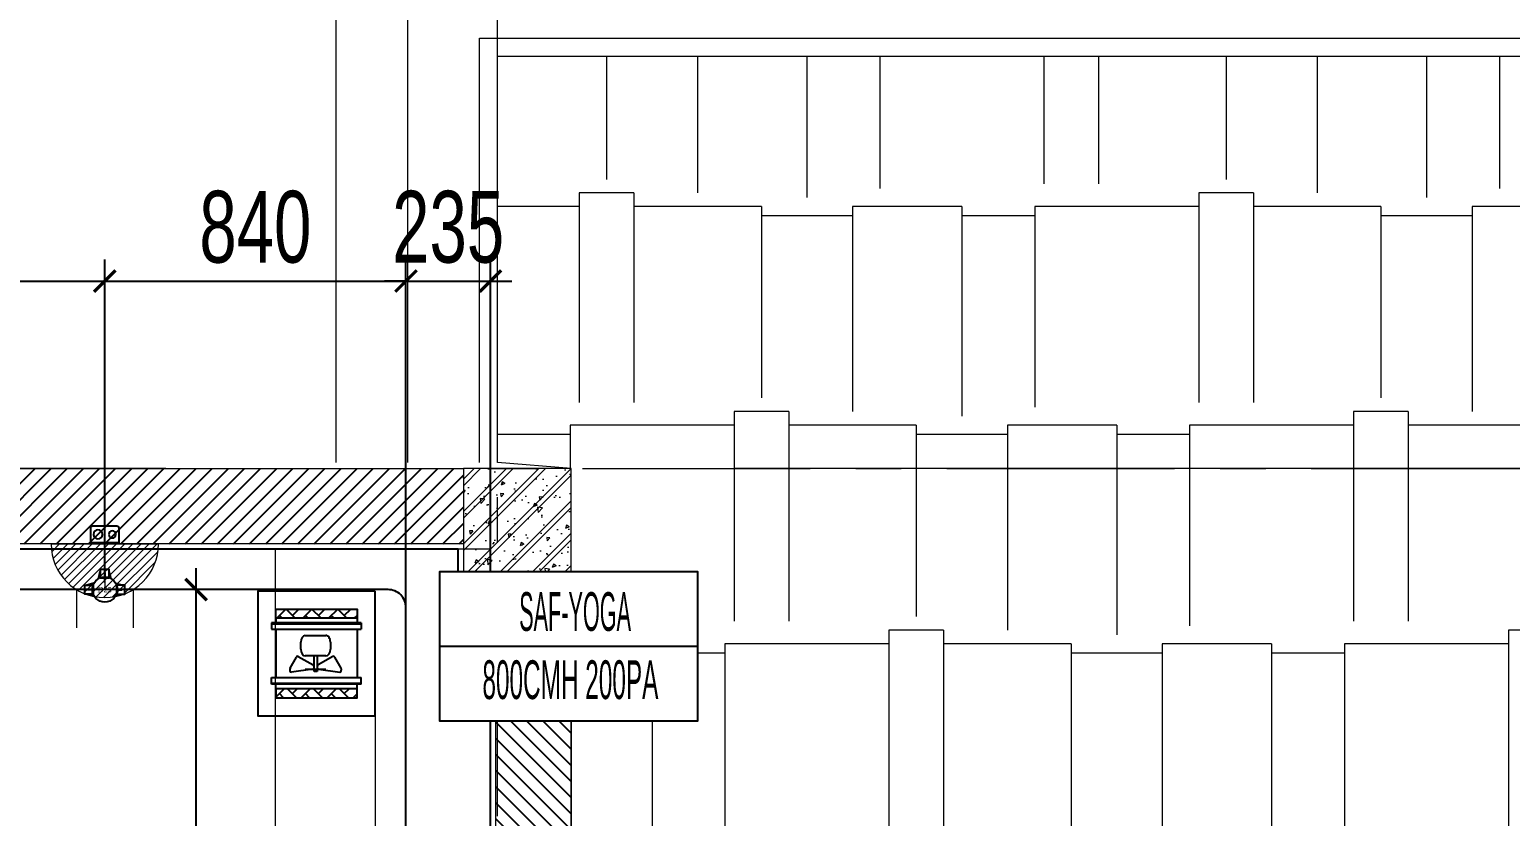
# Model space of a CAD drawing. Header units: millimetres. Extents: x -343543 to 400519, y -115663 to 104219.
# Drawn here: x 30095 to 34224, y -31570 to -29376 of the extents above; entities that cross this region are included whole.
import ezdxf
from ezdxf.enums import TextEntityAlignment as Align
from ezdxf.xclip import XClip

# ---------------------------------------------------------------- set-up
doc = ezdxf.new("R2010")
doc.units = ezdxf.units.MM
doc.header["$XCLIPFRAME"] = 0
doc.linetypes.add('XREF MAT BANG TUONG XAY$0$01.Xref _MB T2-Mai$0$HIDDEN', pattern=[9.525, 6.35, -3.175])
doc.linetypes.add('XREF MAT BANG TUONG XAY$0$CENTER', pattern=[50.8, 31.75, -6.35, 6.35, -6.35])
doc.layers.get('0').update_dxf_attribs({"color": 231, "lineweight": 0})
doc.layers.get('DefPoints').update_dxf_attribs({"color": 191})
for name, color, linetype, lineweight in [('1-INNO-E-Socket', 4, 'Continuous', 5), ('A-PATT', 252, 'Continuous', 9), ('A-SYMBOLS', 10, 'Continuous', 13), ('E - EQ', 10, 'Continuous', 25), ('SME-E-COND-POW', 131, 'Continuous', 18), ('SME-E-POW-DIM', 135, 'Continuous', 18), ('TEXT DIEN', 3, 'Continuous', 18), ('XREF MAT BANG TUONG XAY$0$01.Xref _MB T2-Mai$0$$0$A-FNSH', 8, 'Continuous', 9), ('XREF MAT BANG TUONG XAY$0$01.Xref _MB T2-Mai$0$$0$A-PATT', 8, 'Continuous', 9), ('XREF MAT BANG TUONG XAY$0$01.Xref _MB T2-Mai$0$A-HIDD', 8, 'XREF MAT BANG TUONG XAY$0$01.Xref _MB T2-Mai$0$HIDDEN', 9), ('XREF MAT BANG TUONG XAY$0$A-GRID', 8, 'XREF MAT BANG TUONG XAY$0$CENTER', 15), ('XREF MAT BANG TUONG XAY$0$A-WALL-INT', 8, 'Continuous', 9), ('XREF MAT BANG TUONG XAY$0$xref_IKIGAI_Cot$0$A-FNSH', 8, 'Continuous', 9), ('XREF MAT BANG TUONG XAY$0$xref_IKIGAI_Cot$0$A-PATT', 8, 'Continuous', 5)]:
    doc.layers.add(name, color=color, linetype=linetype, lineweight=lineweight)
for name, color, linetype in [('AC - Text Fan', 3, 'Continuous'), ('E-WIRE', 5, 'Continuous'), ('Gen Điện', 6, 'Continuous'), ('INNO-THIET BI THONG GIO', 2, 'Continuous'), ('XREF MAT BANG TUONG XAY$0$A-FNSH', 8, 'Continuous'), ('XREF MAT BANG TUONG XAY$0$A-FURN', 8, 'Continuous'), ('XREF MAT BANG TUONG XAY$0$A-PATT', 8, 'Continuous'), ('đế âm', 1, 'Continuous'), ('ống ghen', 6, 'Continuous')]:
    doc.layers.add(name, color=color, linetype=linetype)
doc.styles.add('ROMANS1', font='vntimeh.shx', dxfattribs={"width": 0.8, "bigfont": 'bigfont.shx'})
doc.styles.add('SM-DIMTEXT', font='SME.shx', dxfattribs={"width": 0.7})
doc.styles.add('T_VnArial H', font='Vharial_0.ttf')
doc.dimstyles.new('SDIM-100', dxfattribs={"dimscale": 100, "dimtxt": 2, "dimasz": 0.6, "dimexe": 0.6, "dimexo": 0.2, "dimgap": 0.5, "dimtad": 1, "dimdec": 0, "dimzin": 12, "dimtxsty": 'SM-DIMTEXT', "dimblk": 'ARCHTICK', "dimblk1": 'ARCHTICK', "dimblk2": 'ARCHTICK', "dimcen": 0.12, "dimdle": 0.6, "dimclrd": 7, "dimclre": 8, "dimadec": 0, "dimazin": 3, "dimtfac": 2, "dimtix": 1, "dimtmove": 1, "dimatfit": 3, "dimfxl": 1, "dimtzin": 0, "dimarcsym": 1})
pattern_1 = [(45, (4, 0), (1e-14, 143.6841), [304.8, -101.6]), (135, (75.84, 71.84), (1e-14, 143.6841), [304.8, -101.6])]

# ---------------------------------------------------------------- blocks, each defined once
blk = doc.blocks.new('XREF MAT BANG TUONG XAY$0$xref_IKIGAI_Cot')
at = {"layer": 'XREF MAT BANG TUONG XAY$0$xref_IKIGAI_Cot$0$A-PATT'}
h = blk.add_hatch(dxfattribs=at)
h.set_pattern_fill('BT-01', color=8, scale=15, angle=-179.9999, pattern_type=2)
h.set_pattern_definition([(230, (31525, -30680), (-107.59, 9.413), [11.25, -123.75]), (175, (31525, -30680), (20.813, -112.83), [9, -99]), (280.45, (31516.04, -30679.21), (-86.776, -103.416), [9.56, -105.17]), (226.184, (31525, -30710), (-160.086, 24.83), [16.875, -185.625]), (276.636, (31511.66, -30707.93), (-140.2, -146.12), [14.34, -157.757]), (171.184, (31525, -30710), (-140.2, -146.12), [13.5, -148.5]), (201, (31510, -30702.5), (-89.536, 60.393), [11.25, -123.75]), (146, (31510, -30702.5), (-36.497, -108.773), [9, -99]), (251.45, (31502.54, -30697.47), (-126.033, -48.38), [9.56, -105.17]), (217.5, (31525, -30680), (-1.824, -49.934), [0, -97.8, 0, -100.5, 0, -99.375]), (187.5, (31525, -30680), (-39.46, -59.162), [0, -57.3, 0, -95.55, 0, -37.875]), (147.5, (31558.45, -30680), (-80.0734, 3.383), [0, -37.5, 0, -117, 0, -155.25]), (137.5, (31573.45, -30680), (-87.478, -15.016), [0, -48.75, 0, -77.7, 0, -110.25]), (225, (31525, -30680), (45.078, -45.078), []), (225, (31525, -30698.374), (45.078, -45.078), [])])
h.paths.add_polyline_path([(31605, -30600), (31305, -30600), (31305, -30900), (31605, -30900)])
at = {"layer": 'XREF MAT BANG TUONG XAY$0$A-GRID', "color": 8, "ltscale": 20}
for points in [[(31400, -53920.7), (31400, -27075.6)], [(-2907.5, -30600), (42750, -30600)]]:
    blk.add_lwpolyline(points, dxfattribs=at)
at = {"layer": 'XREF MAT BANG TUONG XAY$0$xref_IKIGAI_Cot$0$A-FNSH', "color": 8}
blk.add_lwpolyline([(31605, -30600), (31305, -30600), (31305, -30900), (31605, -30900)], close=True, dxfattribs=at)
blk = doc.blocks.new('*U253')
at = {"layer": 'XREF MAT BANG TUONG XAY$0$A-PATT'}
h = blk.add_hatch(dxfattribs=at)
h.set_pattern_fill('ANSI31', color=8, scale=10)
h.set_pattern_definition([(45, (39846.79, -11293.564), (-22.45064, 22.45064), [])])
h.paths.add_polyline_path([(-38.7, 47.5), (4361.3, 47.5), (4361.3, -162.5), (-38.7, -162.5)])
at = {"layer": 'XREF MAT BANG TUONG XAY$0$A-WALL-INT', "color": 8}
blk.add_lwpolyline([(-38.7, 47.5), (4361.3, 47.5), (4361.3, -162.5), (-38.7, -162.5)], close=True, dxfattribs=at)
blk = doc.blocks.new('*U262')
at = {"layer": 'XREF MAT BANG TUONG XAY$0$A-PATT'}
h = blk.add_hatch(dxfattribs=at)
h.set_pattern_fill('ANSI31', color=8, scale=10)
h.set_pattern_definition([(45, (41236.79, -11293.564), (-22.45064, 22.45064), [])])
h.paths.add_polyline_path([(-38.7, 47.5), (5751.3, 47.5), (5751.3, -162.5), (-38.7, -162.5)])
at = {"layer": 'XREF MAT BANG TUONG XAY$0$A-WALL-INT', "color": 8}
blk.add_lwpolyline([(-38.7, 47.5), (5751.3, 47.5), (5751.3, -162.5), (-38.7, -162.5)], close=True, dxfattribs=at)
blk = doc.blocks.new('XREF MAT BANG TUONG XAY$0$NNNN')
at = {"layer": 'XREF MAT BANG TUONG XAY$0$A-FURN', "color": 8, "xscale": -1}
for name, p, rotation in [('*U262', (338.7, 16595.2), 180), ('*U253', (162.5, 12096.4), 270)]:
    blk.add_blockref(name, p, dxfattribs=dict(at, rotation=rotation))
blk = doc.blocks.new('XREF MAT BANG NOI THAT')
at = {"color": 8}
blk.add_lwpolyline([(31380, -30825), (30780, -30825), (30780, -32825), (31380, -32825)], close=True, dxfattribs=at)
blk = doc.blocks.new('01.Xref _MB T1')
at = {"layer": 'XREF MAT BANG TUONG XAY$0$01.Xref _MB T2-Mai$0$$0$A-PATT'}
h = blk.add_hatch(dxfattribs=at)
h.set_pattern_fill('AR-RSHKE', color=8, scale=2, angle=180)
h.set_pattern_definition([(180, (-73097.26, 1e-05), (-1295.4, -609.6), [304.8, -254, 355.6, -152.4, 457.2, -203.2]), (180, (-73402.06, -25.4), (-1295.4, -609.6), [254, -965.2, 203.2, -304.8]), (180, (-74011.66, 38.1), (-1295.4, -609.6), [152.4, -1574.8]), (270, (-73097.26, 1e-05), (431.8, -609.6), [584.2, -1854.2]), (270, (-73402.06, 1e-05), (431.8, -609.6), [571.5, -1866.9]), (270, (-73656.06, 1e-05), (431.8, -609.6), [533.4, -1905]), (270, (-74011.66, 38.1), (431.8, -609.6), [584.2, -1854.2]), (270, (-74164.06, 38.1), (431.8, -609.6), [584.2, -1854.2]), (270, (-74621.26, 1e-05), (431.8, -609.6), [558.8, -1879.6])])
h.paths.add_polyline_path([(31400.01063, -29449.99497), (40994.44721, -29450.00066), (36949.99948, -33500), (31604.99923, -33500), (31604.99991, -30599.99901), (31400.00982, -30582.99993)])
at = {"layer": 'XREF MAT BANG TUONG XAY$0$01.Xref _MB T2-Mai$0$$0$A-FNSH', "color": 8}
for points in [[(30949.99269, -30582.99962), (30949.9938, -28999.99471), (41599.9935, -29000.00101), (41599.9935, -48599.99995), (31704.97254, -48599.99992)], [(31149.99269, -30582.99976), (31149.99366, -29199.99483), (41399.9935, -29200.00089), (41399.9935, -48399.99995), (31604.97448, -48399.99992)], [(31350.00982, -30582.9999), (31350.01066, -29399.99495), (41200.01064, -29400.00077), (41200.01063, -48199.99995), (31604.99206, -48199.99992)], [(31400.00982, -30582.99993), (31400.01063, -29449.99497), (41150.01064, -29450.00074), (41150.01063, -48149.99995), (31704.98925, -48149.99308)]]:
    blk.add_lwpolyline(points, dxfattribs=at)
blk.add_lwpolyline([(31400.01063, -29449.99497), (40994.44721, -29450.00066), (36949.99948, -33500), (31604.99923, -33500), (31604.99991, -30599.99901), (31400.00982, -30582.99993)], close=True, dxfattribs=at)
at = {"layer": 'XREF MAT BANG TUONG XAY$0$01.Xref _MB T2-Mai$0$A-HIDD', "color": 8, "ltscale": 500}
blk.add_lwpolyline([(0.00011, -47000.00005), (39999.99073, -47000.00005), (39999.99073, -30600.00246), (0.00011, -30600.00246)], close=True, dxfattribs=at)
at = {"layer": 'XREF MAT BANG TUONG XAY$0$A-FNSH', "color": 8}
blk.add_lwpolyline([(31604.97181, -41745.00014), (31379.9718, -41745.00039), (31379.9718, -40315.00001), (31189.99022, -40315.00001), (31189.99022, -39785.00001), (31379.98019, -39785.00004), (31379.98092, -35715.00001), (31189.99023, -35715.00001), (31189.99023, -35285.00001), (31379.98015, -35285.00001), (31379.96933, -30914.99949), (31289.99246, -30914.99918), (31289.98296, -30824.99967), (25501.66726, -30824.99964), (25501.67699, -30504.99947)], dxfattribs=at)
at = {"color": 8}
ref = blk.add_blockref('XREF MAT BANG TUONG XAY$0$xref_IKIGAI_Cot', (-0.00927, -0.00001), dxfattribs=at)
XClip(ref).set_block_clipping_path([(-5181.1494167775, -58156.1251844964), (44638.3275875031, -24933.2650512661)])
at = {"layer": 'XREF MAT BANG TUONG XAY$0$A-FURN', "color": 8, "xscale": -1}
blk.add_blockref('XREF MAT BANG TUONG XAY$0$NNNN', (31604.98349, -47357.72853), dxfattribs=at)
at = {"layer": 'A-PATT', "color": 8}
blk.add_blockref('XREF MAT BANG NOI THAT', (0, 0), dxfattribs=at)
blk = doc.blocks.new('*U28')
at = {"layer": '1-INNO-E-Socket'}
h = blk.add_hatch(dxfattribs=at)
h.set_pattern_fill('ANSI31,O', scale=106.995219)
h.set_pattern_definition([(45, (-641.971, -356.651), (-9.45713, 9.45713), [])])
h.paths.add_polyline_path([(124.8, 0, 1), (-124.8, 0)])
for p, q in [((-65.7, 106.1), (-65.7, 195.3)), ((65.7, 106.1), (65.7, 195.3)), ((124.8, 0), (-124.8, 0)), ((109.4, 0), (-109.4, 0))]:
    blk.add_line(p, q, dxfattribs=at)
blk.add_arc((0, 0), 124.8, 0, 180, dxfattribs=at)
blk = doc.blocks.new('C3-D25')
at = {"layer": 'ống ghen', "ltscale": 30}
for points in [[(5338670.6, -3869086.4), (5338650.9, -3869091.5)], [(5338683.2, -3869073.8), (5338688.3, -3869054)], [(5338718.5, -3869073.8), (5338713.3, -3869054)], [(5338731.1, -3869086.4), (5338750.8, -3869091.5)], [(5338670.6, -3869121.7), (5338650.9, -3869116.5)], [(5338731.1, -3869121.7), (5338750.8, -3869116.5)]]:
    blk.add_lwpolyline(points, dxfattribs=at)
for points in [[(5338713.3, -3869071.3), (5338713.3, -3869048), (5338688.3, -3869048), (5338688.3, -3869071.3)], [(5338701.4, -3869069), (5338701.4, -3869057), (5338700.3, -3869057), (5338700.3, -3869069)], [(5338668.2, -3869116.5), (5338644.9, -3869116.5), (5338644.9, -3869091.5), (5338668.2, -3869091.5)], [(5338665.9, -3869104.6), (5338653.8, -3869104.6), (5338653.8, -3869103.5), (5338665.9, -3869103.5)], [(5338733.5, -3869116.5), (5338756.8, -3869116.5), (5338756.8, -3869091.5), (5338733.5, -3869091.5)], [(5338735.8, -3869104.6), (5338747.9, -3869104.6), (5338747.9, -3869103.5), (5338735.8, -3869103.5)]]:
    blk.add_lwpolyline(points, close=True, dxfattribs=at)
blk.add_circle((5338700.8, -3869104), 35, dxfattribs=at)
at = {"layer": 'TEXT DIEN', "ltscale": 30, "style": 'ROMANS1'}
blk.add_text('D25', height=15, dxfattribs=at).set_placement((5338680.7, -3869111.7))
blk = doc.blocks.new('đế âm 78')
at = {"layer": 'Gen Điện', "ltscale": 30}
blk.add_lwpolyline([(5501258.1, -3862344.9), (5501258.1, -3862422.9), (5501303.1, -3862422.9, 0.414214), (5501308.1, -3862417.9), (5501308.1, -3862349.9, 0.414214), (5501303.1, -3862344.9), (5501258.1, -3862344.9)], format="xyb", dxfattribs=at)
blk.add_lwpolyline([(5501261.1, -3862344.9), (5501261.1, -3862422.9)], dxfattribs=at)
for centre, radius in [((5501284.6, -3862362.9), 10), ((5501284.6, -3862402.9), 12.5)]:
    blk.add_circle(centre, radius, dxfattribs=at)
blk = doc.blocks.new('_ArchTick')
at = {"color": 0, "linetype": 'ByBlock', "const_width": 0.15}
blk.add_lwpolyline([(-0.5, -0.5), (0.5, 0.5)], dxfattribs=at)
blk = doc.blocks.new('*D1493')
at = {"layer": 'DefPoints', "color": 0, "linetype": 'Continuous', "ltscale": 1000, "transparency": 16777216}
for p in [(30305, -30077.1), (26805, -30923.4), (30305, -30937.4)]:
    blk.add_point(p, dxfattribs=at)
at = {"layer": 'SME-E-POW-DIM', "color": 8, "linetype": 'Continuous', "lineweight": -2, "ltscale": 1000, "transparency": 16777216}
for p, q in [((26805, -30903.4), (26805, -30017.1)), ((30305, -30917.4), (30305, -30017.1))]:
    blk.add_line(p, q, dxfattribs=at)
at = {"layer": 'SME-E-POW-DIM', "color": 7, "linetype": 'Continuous', "lineweight": -2, "ltscale": 1000, "transparency": 16777216}
blk.add_line((26745, -30077.1), (30365, -30077.1), dxfattribs=at)
at = {"layer": 'SME-E-POW-DIM', "color": 7, "linetype": 'Continuous', "lineweight": -2, "ltscale": 1000, "transparency": 16777216, "xscale": 60, "yscale": 60, "zscale": 60, "rotation": 180}
blk.add_blockref('_ArchTick', (26805, -30077.1), dxfattribs=at)
at = {"layer": 'SME-E-POW-DIM', "color": 7, "linetype": 'Continuous', "lineweight": -2, "ltscale": 1000, "transparency": 16777216, "xscale": 60, "yscale": 60, "zscale": 60}
blk.add_blockref('_ArchTick', (30305, -30077.1), dxfattribs=at)
at = {"layer": 'SME-E-POW-DIM', "color": 0, "linetype": 'Continuous', "ltscale": 1000, "transparency": 16777216, "insert": (28555, -29927.1), "char_height": 200, "attachment_point": 5, "style": 'SM-DIMTEXT'}
blk.add_mtext('3500', dxfattribs=at)
blk = doc.blocks.new('*D1494')
at = {"layer": 'DefPoints', "color": 0, "linetype": 'Continuous', "ltscale": 1000, "transparency": 16777216}
for p in [(31144.6, -30077.1), (30305, -30937.4), (31144.6, -31058.6)]:
    blk.add_point(p, dxfattribs=at)
at = {"layer": 'SME-E-POW-DIM', "color": 8, "linetype": 'Continuous', "lineweight": -2, "ltscale": 1000, "transparency": 16777216}
for p, q in [((30305, -30917.4), (30305, -30017.1)), ((31144.6, -31038.6), (31144.6, -30017.1))]:
    blk.add_line(p, q, dxfattribs=at)
at = {"layer": 'SME-E-POW-DIM', "color": 7, "linetype": 'Continuous', "lineweight": -2, "ltscale": 1000, "transparency": 16777216}
blk.add_line((30245, -30077.1), (31204.6, -30077.1), dxfattribs=at)
at = {"layer": 'SME-E-POW-DIM', "color": 7, "linetype": 'Continuous', "lineweight": -2, "ltscale": 1000, "transparency": 16777216, "xscale": 60, "yscale": 60, "zscale": 60, "rotation": 180}
blk.add_blockref('_ArchTick', (30305, -30077.1), dxfattribs=at)
at = {"layer": 'SME-E-POW-DIM', "color": 7, "linetype": 'Continuous', "lineweight": -2, "ltscale": 1000, "transparency": 16777216, "xscale": 60, "yscale": 60, "zscale": 60}
blk.add_blockref('_ArchTick', (31144.6, -30077.1), dxfattribs=at)
at = {"layer": 'SME-E-POW-DIM', "color": 0, "linetype": 'Continuous', "ltscale": 1000, "transparency": 16777216, "insert": (30724.8, -29927.1), "char_height": 200, "attachment_point": 5, "style": 'SM-DIMTEXT'}
blk.add_mtext('840', dxfattribs=at)
blk = doc.blocks.new('*D1495')
at = {"layer": 'DefPoints', "color": 0, "linetype": 'Continuous', "ltscale": 1000, "transparency": 16777216}
for p in [(31380, -30077.1), (31380, -30915), (31144.6, -31058.6)]:
    blk.add_point(p, dxfattribs=at)
at = {"layer": 'SME-E-POW-DIM', "color": 8, "linetype": 'Continuous', "lineweight": -2, "ltscale": 1000, "transparency": 16777216}
for p, q in [((31144.6, -31038.6), (31144.6, -30017.1)), ((31380, -30895), (31380, -30017.1))]:
    blk.add_line(p, q, dxfattribs=at)
at = {"layer": 'SME-E-POW-DIM', "color": 7, "linetype": 'Continuous', "lineweight": -2, "ltscale": 1000, "transparency": 16777216}
for p, q in [((31144.6, -30077.1), (31084.6, -30077.1)), ((31144.6, -30077.1), (31380, -30077.1)), ((31380, -30077.1), (31440, -30077.1))]:
    blk.add_line(p, q, dxfattribs=at)
at = {"layer": 'SME-E-POW-DIM', "color": 7, "linetype": 'Continuous', "lineweight": -2, "ltscale": 1000, "transparency": 16777216, "xscale": 60, "yscale": 60, "zscale": 60}
blk.add_blockref('_ArchTick', (31144.6, -30077.1), dxfattribs=at)
at = {"layer": 'SME-E-POW-DIM', "color": 7, "linetype": 'Continuous', "lineweight": -2, "ltscale": 1000, "transparency": 16777216, "xscale": 60, "yscale": 60, "zscale": 60, "rotation": 180}
blk.add_blockref('_ArchTick', (31380, -30077.1), dxfattribs=at)
at = {"layer": 'SME-E-POW-DIM', "color": 0, "linetype": 'Continuous', "ltscale": 1000, "transparency": 16777216, "insert": (31262.3, -29927.1), "char_height": 200, "attachment_point": 5, "style": 'SM-DIMTEXT'}
blk.add_mtext('235', dxfattribs=at)
blk = doc.blocks.new('*D1602')
at = {"layer": 'DefPoints', "color": 0, "linetype": 'Continuous', "ltscale": 1000, "transparency": 16777216}
for p in [(30559.7, -30937.4), (30972.6, -30937.4), (31144.6, -34838.6)]:
    blk.add_point(p, dxfattribs=at)
at = {"layer": 'SME-E-POW-DIM', "color": 7, "linetype": 'Continuous', "lineweight": -2, "ltscale": 1000, "transparency": 16777216}
blk.add_line((30559.7, -34898.6), (30559.7, -30877.4), dxfattribs=at)
at = {"layer": 'SME-E-POW-DIM', "color": 8, "linetype": 'Continuous', "lineweight": -2, "ltscale": 1000, "transparency": 16777216}
for p, q in [((30952.6, -30937.4), (30499.7, -30937.4)), ((31124.6, -34838.6), (30499.7, -34838.6))]:
    blk.add_line(p, q, dxfattribs=at)
at = {"layer": 'SME-E-POW-DIM', "color": 7, "linetype": 'Continuous', "lineweight": -2, "ltscale": 1000, "transparency": 16777216, "xscale": 60, "yscale": 60, "zscale": 60}
for p, rotation in [((30559.7, -30937.4), 90), ((30559.7, -34838.6), 270)]:
    blk.add_blockref('_ArchTick', p, dxfattribs=dict(at, rotation=rotation))
at = {"layer": 'SME-E-POW-DIM', "color": 0, "linetype": 'Continuous', "ltscale": 1000, "transparency": 16777216, "insert": (30409.7, -32888), "char_height": 200, "attachment_point": 5, "rotation": 90, "style": 'SM-DIMTEXT'}
blk.add_mtext('3901', dxfattribs=at)
blk = doc.blocks.new('L1_MB-TUM.MAI$0$L1_MB-TUM.MAI$0$QUAT HT')
h = blk.add_hatch()
h.set_pattern_fill('AR-HBONE', color=8, style=0)
h.set_pattern_definition(pattern_1)
h.paths.add_polyline_path([(135506, 60466), (136406, 60466), (136406, 60566), (135506, 60566)])
h = blk.add_hatch()
h.set_pattern_fill('AR-HBONE', color=8, style=0)
h.set_pattern_definition(pattern_1)
h.paths.add_polyline_path([(135506, 59687), (136406, 59687), (136406, 59587), (135506, 59587)])
at = {"color": 8}
for p, q in [((135506, 60466, 0), (135506, 60416, 0)), ((136406, 60466, 0), (136406, 60416, 0)), ((135461, 60416, 0), (136452, 60416, 0)), ((135461, 60416, 0), (135461, 60344, 0)), ((136452, 60404, 0), (135461, 60404, 0)), ((136452, 60344, 0), (135461, 60344, 0)), ((135507, 60344, 0), (135507, 59810, 0)), ((136407, 60344, 0), (136407, 59810, 0)), ((136452, 60416, 0), (136452, 60344, 0)), ((135802, 60202, 0), (135802, 60124, 0)), ((136080, 60276, 0), (135851, 60276, 0)), ((136129, 60124, 0), (136129, 60202, 0)), ((135684, 59915, 0), (135754, 60037, 0)), ((135773, 60044, 0), (135937, 59952, 0)), ((135851, 60050, 0), (136080, 60050, 0)), ((135949, 60050, 0), (135949, 59878, 0)), ((135982, 59878, 0), (135982, 60050, 0)), ((136157, 60044, 0), (135993, 59952, 0)), ((136246, 59915, 0), (136177, 60037, 0)), ((136452, 59810, 0), (135461, 59810, 0)), ((135461, 59737, 0), (135461, 59810, 0)), ((135934, 59902, 0), (135698, 59870, 0)), ((136080, 59902, 0), (135851, 59902, 0)), ((135949, 59878, 0), (135982, 59878, 0)), ((135997, 59902, 0), (136232, 59870, 0)), ((136452, 59737, 0), (136452, 59810, 0)), ((136452, 59750, 0), (135461, 59750, 0)), ((135461, 59737, 0), (136452, 59737, 0)), ((135506, 59687, 0), (135506, 59737, 0)), ((136406, 59687, 0), (136406, 59737, 0))]:
    blk.add_line(p, q, dxfattribs=at)
at = {"color": 8, "ltscale": 2, "elevation": 0}
blk.add_lwpolyline([(135306, 60766), (136606, 60766), (136606, 59387), (135306, 59387)], close=True, dxfattribs=at)
at = {"color": 8, "elevation": 0}
for points in [[(135506, 60466), (136406, 60466), (136406, 60566), (135506, 60566)], [(135506, 59687), (136406, 59687), (136406, 59587), (135506, 59587)]]:
    blk.add_lwpolyline(points, close=True, dxfattribs=at)
at = {"color": 8, "extrusion": (0, 0, -1)}
for centre, major_axis, start_param, end_param in [((135851, 60202, 0), (0, -73.6), 1.570796, 3.141593), ((136080, 60202, 0), (0, 73.6), 0, 1.570796), ((135767, 60020, 0), (0, 26.2), -0.863073, 0.357957), ((135851, 60124, 0), (0, 73.6), 3.141593, 4.712389), ((136080, 60124, 0), (0, -73.6), -1.570796, 0), ((136163, 60020, 0), (0, -26.2), 2.783636, 4.004666), ((135697, 59897, 0), (0, 26.2), 3.053572, 5.490482), ((135931, 59928, 0), (0, -26.2), 3.485755, 6.14037), ((135999, 59928, 0), (0, 26.2), 3.284408, 5.939023), ((136234, 59897, 0), (0, -26.2), 3.934296, 6.371206)]:
    blk.add_ellipse(centre, major_axis=major_axis, ratio=0.666667, start_param=start_param, end_param=end_param, dxfattribs=at)
blk = doc.blocks.new('A$C8478d8e4')
at = {"layer": 'INNO-THIET BI THONG GIO', "color": 8, "extrusion": (8.39613e-11, 2.24323e-11, -1), "xscale": 0.2519798416126782, "yscale": 0.2519798416126782, "zscale": -0.2519798416126782, "rotation": 2.475920858739207e-05}
blk.add_blockref('L1_MB-TUM.MAI$0$L1_MB-TUM.MAI$0$QUAT HT', (-65153.2, 3746.3, 0), dxfattribs=at)
blk = doc.blocks.new('T-Legend text fan')
blk.add_wipeout([(-1000, 0), (-1000, 577), (1000, 577), (1000, 0), (1000, -577), (-1000, -577)]).dxf.layer = 'AC - Text Fan'
at = {"layer": 'AC - Text Fan'}
blk.add_line((-1000, 0), (1000, 0), dxfattribs=at)
blk.add_lwpolyline([(1000, 0), (1000, 577), (-1000, 577), (-1000, 0), (-1000, -577), (1000, -577)], close=True, dxfattribs=at)
at = {"layer": 'AC - Text Fan', "style": 'T_VnArial H'}
blk.add_attdef('NAME', text='', height=300, dxfattribs=at).set_placement((51, 269), align=Align.MIDDLE_CENTER)
at = {"layer": 'AC - Text Fan', "style": 'T_VnArial H', "width": 0.5}
blk.add_attdef('LEGEND', text='', height=300, dxfattribs=at).set_placement((12, -259), align=Align.MIDDLE_CENTER)

msp = doc.modelspace()

# ---------------------------------------------------------------- block references
at = {"layer": 'A-SYMBOLS'}
msp.add_blockref('01.Xref _MB T1', (0, 0), dxfattribs=at)

# ---------------------------------------------------------------- next in the draw order: linework, layer by layer
at = {"layer": 'E-WIRE', "color": 3, "elevation": 0}
msp.add_lwpolyline([(31395, -41327), (31194.6, -41327, -0.414214), (31144.6, -41277), (31144.6, -30987.4, 0.414214), (31094.6, -30937.4), (20344.7, -30937.4, 0.414214), (20232.4, -31049.7), (20232.4, -37731.1, -0.414214), (20182.4, -37781.1), (20105, -37781.1)], format="xyb", dxfattribs=at)
at = {"layer": 'SME-E-COND-POW', "color": 2, "linetype": 'Continuous', "ltscale": 1000}
msp.add_line((30305, -30810), (30305, -30937.4), dxfattribs=at)
at = {"layer": 'SME-E-COND-POW', "color": 3}
msp.add_line((31058.7, -31115.6, 0), (31058.7, -35003.9, 0), dxfattribs=at)

# ---------------------------------------------------------------- next in the draw order: block references
at = {"layer": 'E - EQ', "xscale": 1.2, "yscale": 1.2, "zscale": 1.2, "rotation": 180}
msp.add_blockref('*U28', (30305, -30810), dxfattribs=at)
at = {"layer": 'SME-E-COND-POW', "color": 2, "linetype": 'Continuous', "ltscale": 1000}
msp.add_blockref('A$C8478d8e4', (0, -50000), dxfattribs=at)
at = {"layer": 'TEXT DIEN', "ltscale": 30}
msp.add_blockref('C3-D25', (-5308395.8, 3838166.7), dxfattribs=at)
at = {"layer": 'đế âm', "xscale": -1, "rotation": 270.0000000008198}
msp.add_blockref('đế âm 78', (3892688.9, -5532068.1), dxfattribs=at)

# ---------------------------------------------------------------- next in the draw order: dimensions: what is measured, and where the dimension line sits
at = {"layer": 'SME-E-POW-DIM', "color": 1, "linetype": 'Continuous', "ltscale": 1000}
for base, p1, p2, picture, middle in [((30305, -30077.1), (26805, -30923.4), (30305, -30937.4), '*D1493', (28555, -29927.1)), ((31144.6, -30077.1), (30305, -30937.4), (31144.6, -31058.6), '*D1494', (30724.8, -29927.1)), ((31380, -30077.1), (31144.6, -31058.6), (31380, -30915), '*D1495', (31262.3, -29927.1))]:
    dim = msp.add_linear_dim(base=base, p1=p1, p2=p2, dimstyle='SDIM-100', dxfattribs=at)
    dim.commit()
    dim.dimension.update_dxf_attribs({"geometry": picture, "text_midpoint": middle})
dim = msp.add_linear_dim(base=(30559.7, -30937.4), p1=(31144.6, -34838.6), p2=(30972.6, -30937.4), angle=90, dimstyle='SDIM-100', dxfattribs=at)
dim.commit()
dim.dimension.update_dxf_attribs({"geometry": '*D1602', "text_midpoint": (30409.7, -32888)})

# ---------------------------------------------------------------- next in the draw order: block references
at = {"layer": 'AC - Text Fan'}
ref = msp.add_blockref('T-Legend text fan', (31597.9, -31095.4, 0), dxfattribs=dict(at, xscale=0.36, yscale=0.36, zscale=0.36))
ref.add_attrib('NAME', 'SAF-YOGA', dxfattribs={"height": 108, "style": 'T_VnArial H', "width": 0.4}).set_placement((31616.2, -30998.6, 0), align=Align.MIDDLE_CENTER)
ref.add_attrib('LEGEND', '800CMH 200PA', dxfattribs={"height": 108, "style": 'T_VnArial H', "width": 0.45}).set_placement((31603.1, -31188.6, 0), align=Align.MIDDLE_CENTER)

doc.saveas('drawing.dxf')
